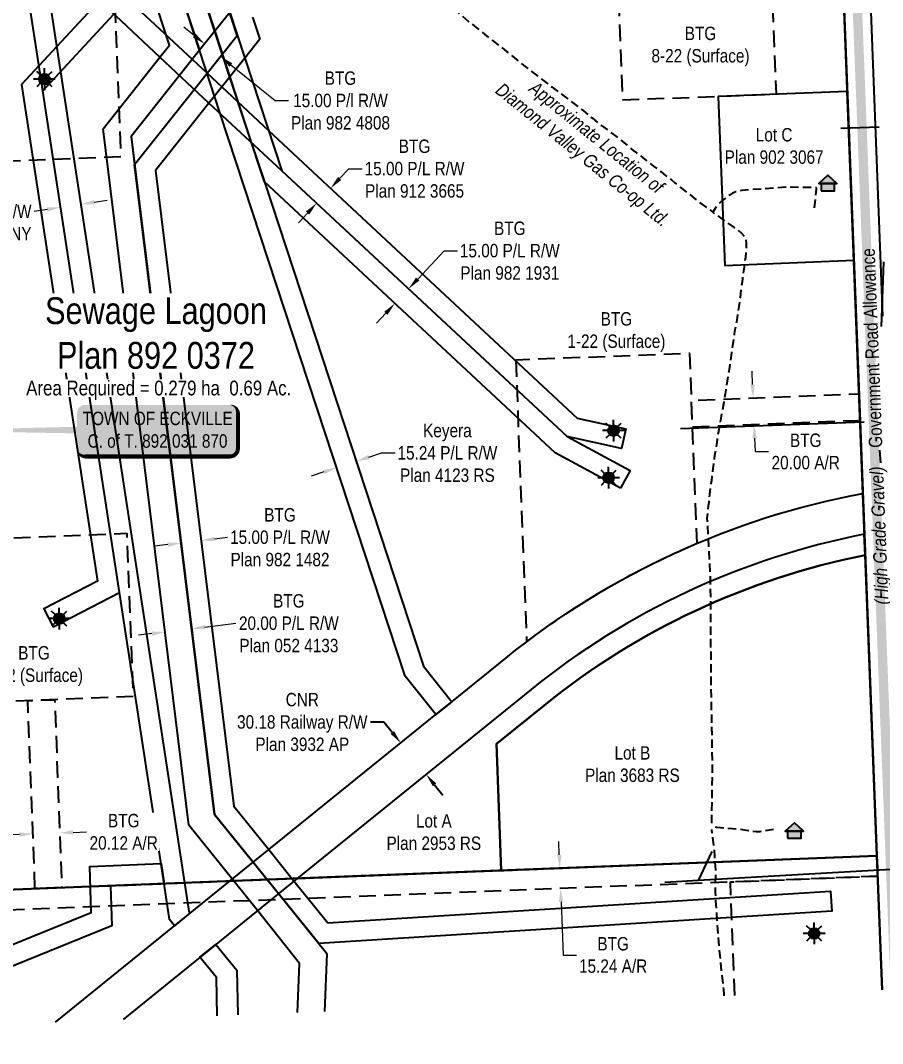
# Model space of a CAD drawing. Extents: x 675519 to 688669, y 5804595 to 5836613.
# Drawn here: x 680640 to 681284, y 5804622 to 5805385 of the extents above; entities that cross this region are included whole.
import ezdxf
from ezdxf.enums import TextEntityAlignment as Align

# ---------------------------------------------------------------- set-up
doc = ezdxf.new("R2010")
doc.units = 0
doc.header["$LTSCALE"] = 5
doc.header["$PDMODE"] = 3
doc.header["$PDSIZE"] = 10
doc.linetypes.add('foc-ACCESSROAD', pattern=[3.75, 2.5, -1.25])
doc.linetypes.add('UG_PIPE', pattern=[1.875, 1.25, -0.625])
doc.layers.get('Defpoints').update_dxf_attribs({"color": 9})
for name, color, linetype in [('AS-OWNER', 7, 'Continuous'), ('AS-PIPE-UG', 44, 'UG_PIPE'), ('AS-PIPE-UG-T', 44, 'Continuous'), ('AS-POWER', 104, 'foc-POWER'), ('AS-RESIDENCE', 14, 'Continuous'), ('AS-ROADS', 254, 'Continuous'), ('AS-TELUS', 224, 'foc-TEL'), ('C-SYMBOL', 7, 'Continuous'), ('F-AR', 190, 'foc-ACCESSROAD'), ('F-RW', 190, 'Continuous'), ('F-WS', 190, 'foc-ACCESSROAD'), ('F-WS-S', 8, 'Continuous'), ('L-AREAREQUIRED', 7, 'Continuous'), ('L-ROAD-T', 7, 'Continuous'), ('L-SEC', 7, 'Continuous'), ('L-TITLEDB', 4, 'Continuous'), ('L-TITLEDB-T', 4, 'Continuous')]:
    doc.layers.add(name, color=color, linetype=linetype)
for name, color, linetype, lineweight in [('F-AR-T', 190, 'Continuous', 9), ('F-RW-T', 190, 'Continuous', 9), ('T-TEXT', 48, 'Continuous', 18)]:
    doc.layers.add(name, color=color, linetype=linetype, lineweight=lineweight)
doc.styles.add('100L', font='ARIALN.TTF', dxfattribs={"height": 11})
doc.styles.add('175L', font='ARIALN.TTF', dxfattribs={"height": 20})
doc.styles.add('80', font='ARIALN.TTF', dxfattribs={"height": 10})
doc.styles.add('80CG', font='ARIALN.TTF', dxfattribs={"height": 10})
doc.styles.add('80L', font='ARIALN.TTF', dxfattribs={"height": 10})
doc.styles.add('80LS', font='ARIALNI.TTF', dxfattribs={"height": 10})
doc.styles.add('foc-LtypeFont', font='ARIALN.TTF', dxfattribs={"height": 7.35})
doc.linetypes.add('foc-POWER', pattern='A,6,-1,["P",foc-LtypeFont,S=0.2,R=0,X=-0.625,Y=-0.75],-1.24,4', length=12.24)
doc.linetypes.add('foc-TEL', pattern='A,2,-1,["T",foc-LtypeFont,S=0.2,R=0,X=-0.425,Y=-0.75],-1.24,8', length=12.24)
doc.linetypes.add('foc-TEL-NOLINE', pattern='A,0,-2,["T",foc-LtypeFont,S=0.2,R=0,X=-0.425,Y=-0.75],-10.24', length=12.24)
doc.dimstyles.new('Compass 5 000', dxfattribs={"dimscale": 5, "dimtxt": 9, "dimasz": 2, "dimexe": 0.2, "dimexo": 0.0625, "dimgap": 0.5, "dimtad": 0, "dimtih": 1, "dimtoh": 1, "dimzin": 0, "dimdsep": 46, "dimtxsty": '80CG', "dimcen": 0.1, "dimse1": 1, "dimse2": 1, "dimclrd": 256, "dimclrt": 256, "dimaunit": 1, "dimadec": 4, "dimazin": 0, "dimtfac": 0.06, "dimtofl": 0, "dimtmove": 0, "dimatfit": 1, "dimfxl": 0.2, "dimtolj": 1, "dimtzin": 0, "dimlwd": -1, "dimarcsym": 0})

# ---------------------------------------------------------------- blocks, each defined once
blk = doc.blocks.new('GAS')
h = blk.add_hatch(color=255)
h.dxf.hatch_style = 1
edge = h.paths.add_edge_path()
edge.add_arc((0, 0), 0.9, 0, 360)
for p, q in [((0, 0.81), (0, 1.62)), ((-0.81, 0), (-1.62, 0)), ((-0.57, 0.57), (-1.14, 1.14)), ((0.57, 0.57), (1.14, 1.14)), ((1.62, 0), (0.81, 0)), ((-0.57, -0.57), (-1.14, -1.14)), ((0, -0.81), (0, -1.62)), ((1.14, -1.14), (0.57, -0.57))]:
    blk.add_line(p, q)
blk.add_circle((0, 0), 0.8)
blk = doc.blocks.new('*D529')
at = {"layer": 'Defpoints', "color": 0, "transparency": 16777216}
for p in [(680885.69, 5805071.08), (680871.11, 5805066.29), (680890.69, 5805055.86)]:
    blk.add_point(p, dxfattribs=at)
at = {"layer": 'F-RW-T', "transparency": 16777216}
for p, q in [((680900.19, 5805058.98), (680909.69, 5805062.09)), ((680909.69, 5805062.09), (680919.69, 5805062.09)), ((680866.61, 5805047.95), (680857.11, 5805044.83))]:
    blk.add_line(p, q, dxfattribs=at)
for points in [[(680899.67, 5805060.56), (680900.71, 5805057.39), (680890.69, 5805055.86)], [(680866.09, 5805049.53), (680867.13, 5805046.37), (680876.11, 5805051.07)]]:
    blk.add_solid(points, dxfattribs=at)
at = {"layer": 'F-RW-T', "transparency": 16777216, "insert": (680958.78, 5805062.09), "char_height": 10, "attachment_point": 5, "style": '80CG'}
blk.add_mtext('\\A1;Keyera\\P15.24 P/L R/W\\PPlan 4123 RS', dxfattribs=at)
blk = doc.blocks.new('*D533')
at = {"layer": 'Defpoints', "color": 0, "transparency": 16777216}
for p in [(680767.91, 5804930.97), (680752.09, 5804895.75), (680771.94, 5804898.19)]:
    blk.add_point(p, dxfattribs=at)
at = {"layer": 'F-RW-T', "transparency": 16777216}
for p, q in [((680777.83, 5804932.19), (680800.9, 5804935.03)), ((680738.14, 5804927.31), (680728.21, 5804926.09))]:
    blk.add_line(p, q, dxfattribs=at)
for points in [[(680777.63, 5804933.84), (680778.03, 5804930.53), (680767.91, 5804930.97)], [(680737.93, 5804928.96), (680738.34, 5804925.65), (680748.06, 5804928.53)]]:
    blk.add_solid(points, dxfattribs=at)
at = {"layer": 'F-RW-T', "transparency": 16777216, "insert": (680840.44, 5804935.03), "char_height": 10, "attachment_point": 5, "style": '80CG'}
blk.add_mtext('\\A1;BTG\\P20.00 P/L R/W\\PPlan 052 4133', dxfattribs=at)
blk = doc.blocks.new('*D535')
at = {"layer": 'Defpoints', "color": 0, "transparency": 16777216}
for p in [(680774.9, 5804996.73), (680766.19, 5804945), (680781.04, 5804946.83)]:
    blk.add_point(p, dxfattribs=at)
at = {"layer": 'F-RW-T', "transparency": 16777216}
for p, q in [((680750.12, 5804993.68), (680740.19, 5804992.45)), ((680784.82, 5804997.95), (680794.75, 5804999.17))]:
    blk.add_line(p, q, dxfattribs=at)
for points in [[(680749.91, 5804995.33), (680750.32, 5804992.02), (680760.04, 5804994.9)], [(680784.62, 5804999.61), (680785.02, 5804996.3), (680774.9, 5804996.73)]]:
    blk.add_solid(points, dxfattribs=at)
at = {"layer": 'F-RW-T', "transparency": 16777216, "insert": (680833.83, 5804999.17), "char_height": 10, "attachment_point": 5, "style": '80CG'}
blk.add_mtext('\\A1;BTG\\P15.00 P/L R/W\\PPlan 982 1482', dxfattribs=at)
blk = doc.blocks.new('*D543')
at = {"layer": 'Defpoints', "color": 0, "transparency": 16777216}
for p in [(680929.79, 5805184.52), (680937.98, 5805176.9), (680927.79, 5805165.96)]:
    blk.add_point(p, dxfattribs=at)
at = {"layer": 'F-RW-T', "transparency": 16777216}
for p, q in [((680936.6, 5805191.84), (680956.26, 5805212.95)), ((680956.26, 5805212.95), (680966.26, 5805212.95)), ((680912.79, 5805166.27), (680905.98, 5805158.95))]:
    blk.add_line(p, q, dxfattribs=at)
for points in [[(680935.38, 5805192.98), (680937.82, 5805190.7), (680929.79, 5805184.52)], [(680911.57, 5805167.4), (680914.01, 5805165.13), (680919.61, 5805173.58)]]:
    blk.add_solid(points, dxfattribs=at)
at = {"layer": 'F-RW-T', "transparency": 16777216, "insert": (681005.35, 5805212.95), "char_height": 10, "attachment_point": 5, "style": '80CG'}
blk.add_mtext('\\A1;BTG\\P15.00 P/L R/W\\PPlan 982 1931', dxfattribs=at)
blk = doc.blocks.new('*D545')
at = {"layer": 'Defpoints', "color": 0, "transparency": 16777216}
for p in [(680867.6, 5805263.17), (680871.54, 5805259.5), (680857.25, 5805252.06)]:
    blk.add_point(p, dxfattribs=at)
at = {"layer": 'F-RW-T', "transparency": 16777216}
for p, q in [((680878.36, 5805266.82), (680885.17, 5805274.14)), ((680885.17, 5805274.14), (680895.17, 5805274.14)), ((680854.38, 5805241.07), (680847.57, 5805233.75))]:
    blk.add_line(p, q, dxfattribs=at)
for points in [[(680877.14, 5805267.95), (680879.58, 5805265.68), (680871.54, 5805259.5)], [(680853.16, 5805242.21), (680855.6, 5805239.94), (680861.2, 5805248.39)]]:
    blk.add_solid(points, dxfattribs=at)
at = {"layer": 'F-RW-T', "transparency": 16777216, "insert": (680934.26, 5805274.14), "char_height": 10, "attachment_point": 5, "style": '80CG'}
blk.add_mtext('\\A1;BTG\\P15.00 P/L R/W\\PPlan 912 3665', dxfattribs=at)
blk = doc.blocks.new('*D551')
at = {"layer": 'Defpoints', "color": 0, "transparency": 16777216}
for p in [(680674.93, 5805314.48), (680659.94, 5805312.19), (680670.18, 5805245.32)]:
    blk.add_point(p, dxfattribs=at)
at = {"layer": 'F-RW-T', "transparency": 16777216}
for p, q in [((680695.05, 5805249.13), (680704.94, 5805250.64)), ((680660.29, 5805243.8), (680650.41, 5805242.29))]:
    blk.add_line(p, q, dxfattribs=at)
for points in [[(680660.04, 5805245.45), (680660.54, 5805242.16), (680670.18, 5805245.32)], [(680694.8, 5805250.77), (680695.31, 5805247.48), (680685.17, 5805247.61)]]:
    blk.add_solid(points, dxfattribs=at)
at = {"layer": 'F-RW-T', "transparency": 16777216, "insert": (680613.05, 5805242.29), "char_height": 10, "attachment_point": 5, "style": '80CG'}
blk.add_mtext('\\A1;BTG\\P15.00 P/l R/W\\PPlan 6270 NY', dxfattribs=at)
blk = doc.blocks.new('*D552')
at = {"layer": 'Defpoints', "color": 0, "transparency": 16777216}
for p in [(680777.63, 5805367.24), (680771.87, 5805360.07), (680783.64, 5805350.61)]:
    blk.add_point(p, dxfattribs=at)
at = {"layer": 'F-RW-T', "transparency": 16777216}
for p, q in [((680769.83, 5805373.5), (680762.04, 5805379.77)), ((680797.2, 5805351.51), (680830.22, 5805324.97)), ((680830.22, 5805324.97), (680840.22, 5805324.97))]:
    blk.add_line(p, q, dxfattribs=at)
for points in [[(680770.88, 5805374.8), (680768.79, 5805372.2), (680777.63, 5805367.24)], [(680798.24, 5805352.81), (680796.15, 5805350.21), (680789.4, 5805357.78)]]:
    blk.add_solid(points, dxfattribs=at)
at = {"layer": 'F-RW-T', "transparency": 16777216, "insert": (680878.97, 5805324.97), "char_height": 10, "attachment_point": 5, "style": '80CG'}
blk.add_mtext('\\A1;BTG\\P15.00 P/l R/W\\PPlan 982 4808', dxfattribs=at)
blk = doc.blocks.new('*D556')
at = {"layer": 'Defpoints', "color": 0, "transparency": 16777216}
for p in [(680923.95, 5804845.79), (680902.96, 5804828.84), (680921.88, 5804805.4)]:
    blk.add_point(p, dxfattribs=at)
at = {"layer": 'L-TITLEDB-T', "transparency": 16777216}
for p, q in [((680911.39, 5804861.35), (680901.39, 5804861.35)), ((680917.67, 5804853.57), (680911.39, 5804861.35)), ((680949.16, 5804814.57), (680955.44, 5804806.79))]:
    blk.add_line(p, q, dxfattribs=at)
for points in [[(680918.97, 5804854.62), (680916.38, 5804852.52), (680923.95, 5804845.79)], [(680950.45, 5804815.62), (680947.86, 5804813.53), (680942.87, 5804822.35)]]:
    blk.add_solid(points, dxfattribs=at)
at = {"layer": 'L-TITLEDB-T', "transparency": 16777216, "insert": (680850.47, 5804861.35), "char_height": 10, "attachment_point": 5, "style": '80CG'}
blk.add_mtext('\\A1;CNR\\P30.18 Railway R/W\\PPlan 3932 AP', dxfattribs=at)
blk = doc.blocks.new('*D560')
at = {"layer": 'Defpoints', "color": 0, "transparency": 16777216}
for p in [(681186.94, 5805103.11), (681201.54, 5805103.67), (681202.31, 5805083.69)]:
    blk.add_point(p, dxfattribs=at)
at = {"layer": 'F-AR-T', "transparency": 16777216}
for p, q in [((681186.56, 5805113.1), (681186.18, 5805123.09)), ((681188.09, 5805073.13), (681188.48, 5805063.14)), ((681188.48, 5805063.14), (681198.48, 5805063.14))]:
    blk.add_line(p, q, dxfattribs=at)
for points in [[(681188.23, 5805113.16), (681184.89, 5805113.04), (681186.94, 5805103.11)], [(681189.76, 5805073.2), (681186.43, 5805073.07), (681187.71, 5805083.13)]]:
    blk.add_solid(points, dxfattribs=at)
at = {"layer": 'F-AR-T', "transparency": 16777216, "insert": (681226.21, 5805063.14), "char_height": 10, "attachment_point": 5, "style": '80CG'}
blk.add_mtext('\\A1;BTG\\P20.00 A/R', dxfattribs=at)
blk = doc.blocks.new('*D561')
at = {"layer": 'Defpoints', "color": 0, "transparency": 16777216}
for p in [(680647.14, 5804835.29), (680667.24, 5804836.08), (680669.47, 5804778.65)]:
    blk.add_point(p, dxfattribs=at)
at = {"layer": 'F-AR-T', "transparency": 16777216}
for p, q in [((680679.47, 5804779.04), (680689.46, 5804779.43)), ((680639.38, 5804777.48), (680629.39, 5804777.09))]:
    blk.add_line(p, q, dxfattribs=at)
for points in [[(680679.4, 5804780.71), (680679.53, 5804777.38), (680669.47, 5804778.65)], [(680639.32, 5804779.15), (680639.45, 5804775.81), (680649.37, 5804777.87)]]:
    blk.add_solid(points, dxfattribs=at)
at = {"layer": 'F-AR-T', "transparency": 16777216, "insert": (680717.19, 5804779.43), "char_height": 10, "attachment_point": 5, "style": '80CG', "bg_fill": 3, "box_fill_scale": 1.1, "bg_fill_color": 256, "bg_fill_true_color": 13158600, "bg_fill_transparency": 0}
blk.add_mtext('\\A1;BTG\\P20.12 A/R', dxfattribs=at)
blk = doc.blocks.new('*D562')
at = {"layer": 'Defpoints', "color": 0, "transparency": 16777216}
for p in [(680644.75, 5804699.72), (680650.39, 5804685.83), (680576.19, 5804671.93)]:
    blk.add_point(p, dxfattribs=at)
at = {"layer": 'F-RW-T', "transparency": 16777216}
for p, q in [((680568.68, 5804690.47), (680558.68, 5804690.47)), ((680572.44, 5804681.2), (680568.68, 5804690.47)), ((680585.58, 5804648.77), (680589.34, 5804639.5))]:
    blk.add_line(p, q, dxfattribs=at)
for points in [[(680573.98, 5804681.82), (680570.89, 5804680.57), (680576.19, 5804671.93)], [(680587.13, 5804649.39), (680584.04, 5804648.14), (680581.83, 5804658.03)]]:
    blk.add_solid(points, dxfattribs=at)
at = {"layer": 'F-RW-T', "transparency": 16777216, "insert": (680519.59, 5804690.47), "char_height": 10, "attachment_point": 5, "style": '80CG'}
blk.add_mtext('\\A1;BTG\\P15.00 P/L R/W\\PPlan 912 0719', dxfattribs=at)
blk = doc.blocks.new('*D563')
at = {"layer": 'Defpoints', "color": 0, "transparency": 16777216}
for p in [(681083.71, 5804753.91), (681043.27, 5804737.12), (681084.3, 5804738.72)]:
    blk.add_point(p, dxfattribs=at)
at = {"layer": 'F-AR-T', "transparency": 16777216}
for p, q in [((681042.29, 5804762.3), (681041.9, 5804772.29)), ((681043.66, 5804727.13), (681045.21, 5804687.56)), ((681045.21, 5804687.56), (681055.21, 5804687.56))]:
    blk.add_line(p, q, dxfattribs=at)
for points in [[(681043.96, 5804762.37), (681040.63, 5804762.24), (681042.68, 5804752.31)], [(681045.33, 5804727.19), (681042, 5804727.06), (681043.27, 5804737.12)]]:
    blk.add_solid(points, dxfattribs=at)
at = {"layer": 'F-AR-T', "transparency": 16777216, "insert": (681082.49, 5804687.56), "char_height": 10, "attachment_point": 5, "style": '80CG'}
blk.add_mtext('\\A1;BTG\\P15.24 A/R', dxfattribs=at)
blk = doc.blocks.new('res_occ')
for points in [[(0.1, 0.89), (-1.26, -0.37), (1.46, -0.37)], [(-0.9, -1.43), (1.1, -1.43), (1.1, -0.37), (-0.9, -0.37)]]:
    blk.add_hatch(color=14).paths.add_polyline_path(points)
at = {"color": 14}
for points in [[(0.1, 0.89), (-1.26, -0.37), (1.46, -0.37)], [(-0.9, -1.43), (1.1, -1.43), (1.1, -0.37), (-0.9, -0.37)]]:
    blk.add_lwpolyline(points, close=True, dxfattribs=at)
blk = doc.blocks.new('*U800')
h = blk.add_hatch(color=59)
edge = h.paths.add_edge_path()
edge.add_line((-54, -20), (54, -20))
edge.add_arc((54, -14), 6, 270, 360)
edge.add_line((60, -14), (60, 12.5))
edge.add_arc((54, 12.5), 6, 0, 90)
edge.add_line((54, 18.5), (-54, 18.5))
edge.add_arc((-54, 12.5), 6, 90, 180)
edge.add_line((-60, 12.5), (-60, -14))
edge.add_arc((-54, -14), 6, 180, 270)
at = {"color": 1, "flags": 128}
blk.add_lwpolyline([(-54, -20, 3, 3, 0), (54, -20, 3, 3, 0.414214), (60, -14, 3, 3, 0), (60, 12.5, 3, 0, 0.414214), (54, 18.5, 0, 0, 0), (-54, 18.5, 0, 0, 0.414214), (-60, 12.5, 0, 0, 0), (-60, -14, 0, 3, 0.414214)], format="xyseb", close=True, dxfattribs=at)
blk.add_lwpolyline([(-177.13, -0.75, 0, 7.5, 0), (0, 0, 0, 0, 0)], format="xyseb", dxfattribs=at)
at = {"color": 1, "style": '80'}
blk.add_attdef('ENTER_TEXT_001', (-35.99, -5), '', height=10, dxfattribs=at)

msp = doc.modelspace()

# ---------------------------------------------------------------- linework, layer by layer
at = {"layer": 'AS-PIPE-UG', "flags": 128}
for points in [[(680385.912, 5806333.729), (680384.961, 5806333.517), (680381.528, 5806333.186), (680374.108, 5806332.598), (680370.431, 5806332.36), (680367.638, 5806332.083), (680366.724, 5806330.638), (680366.64, 5806326.068), (680366.695, 5806322.802), (680366.771, 5806319.32), (680366.771, 5806317.36), (680367, 5806313.481), (680367.839, 5806309.914), (680369.487, 5806306.948), (680371.563, 5806304.625), (680373.989, 5806303.009), (680377.103, 5806302.557), (680386.939, 5806303.1), (680389.878, 5806303.387), (680392.002, 5806303.392), (680421.201, 5806303.936), (680425.667, 5806303.945), (680429.465, 5806303.703), (680430.176, 5806303.785), (680430.245, 5806303.741), (680433.488, 5806302.543), (680436.146, 5806300.604), (680438.428, 5806298.257), (680439.77, 5806295.062), (680444.248, 5806277.56), (680445.531, 5806272.981), (680446.808, 5806268.822), (680448.079, 5806264.483), (680449.113, 5806260.399), (680450.033, 5806255.925), (680456.172, 5806231.253), (680457.377, 5806226.745), (680458.775, 5806221.913), (680460.014, 5806217.569), (680461.091, 5806213.39), (680462.443, 5806208.543), (680463.747, 5806203.984), (680464.944, 5806199.425), (680465.965, 5806194.935), (680466.91, 5806190.628), (680468.071, 5806186.238), (680469.118, 5806181.977), (680470.37, 5806177.686), (680471.472, 5806173.218), (680472.906, 5806168.229), (680473.958, 5806164.125), (680475.077, 5806159.648), (680477.241, 5806151.225), (680478.342, 5806146.854), (680482.271, 5806131.461), (680483.63, 5806126.862), (680484.678, 5806122.537), (680485.559, 5806118.639), (680486.374, 5806114.923), (680487.163, 5806110.857), (680487.895, 5806106.55), (680487.974, 5806102.1), (680487.366, 5806097.662), (680486.704, 5806093.54), (680485.859, 5806089.595), (680485.091, 5806085.7), (680484.569, 5806081.654), (680484.44, 5806077.224), (680484.46, 5806073.354), (680484.643, 5806069.56), (680485.193, 5806066.982), (680489.411, 5806059.103), (680501.922, 5806045.134), (680505.927, 5806037.259), (680528.109, 5805956.14), (680528.407, 5805954.566), (680528.792, 5805950.552), (680529.793, 5805946.072), (680530.6, 5805941.676), (680531.908, 5805936.779), (680533.165, 5805931.982), (680534.295, 5805928.032), (680535.428, 5805924.09), (680536.456, 5805920.314), (680537.486, 5805916.287), (680538.555, 5805912.275), (680539.597, 5805908.279), (680540.855, 5805903.923), (680541.831, 5805899.847), (680542.197, 5805897.804), (680542.372, 5805897.243), (680543.587, 5805892.719), (680544.777, 5805888.281), (680545.953, 5805884.266), (680546.895, 5805880.83), (680548.11, 5805876.754), (680549.101, 5805872.855), (680550.229, 5805869.021), (680551.049, 5805865.188), (680552.16, 5805861.066), (680553.294, 5805857.117), (680554.385, 5805852.972), (680565.106, 5805812.175), (680566.277, 5805808.07), (680568.631, 5805796.787), (680569.428, 5805793.697), (680570.275, 5805790.036), (680570.735, 5805786.211), (680571.046, 5805781.313), (680571.447, 5805776.109), (680571.672, 5805770.987), (680571.659, 5805766.447), (680571.996, 5805748.29), (680572.01, 5805748.262), (680572.081, 5805745.849), (680572.957, 5805739.993), (680820.917, 5805507.073), (680900.19, 5805443.492), (680902.607, 5805441.296), (680904.715, 5805439.601), (680907.058, 5805437.649), (680913.803, 5805432.419), (680919.139, 5805428.226), (680921.995, 5805425.955), (680929.108, 5805420.355), (680932.116, 5805417.83), (680935.233, 5805415.254), (680938.559, 5805412.585), (680941.536, 5805410.205), (680947.856, 5805405.486), (680953.481, 5805401.13), (680956.483, 5805398.778), (680959.858, 5805396.014), (680963.073, 5805393.532), (680965.986, 5805391.285), (680968.159, 5805389.385), (680974.528, 5805383.947), (680980.301, 5805379.537), (680983.415, 5805376.973), (680986.419, 5805374.61), (680989.506, 5805372.055), (680992.556, 5805369.727), (680997.877, 5805365.583), (681001.167, 5805363.016), (681004.293, 5805360.449), (681007.343, 5805358.032), (681010.349, 5805355.597), (681012.964, 5805353.485), (681015.333, 5805351.582), (681015.932, 5805351.101), (681036.737, 5805335.09), (681038.187, 5805333.939), (681040.873, 5805331.979), (681043.481, 5805330.034), (681046.027, 5805328.184), (681060.273, 5805317.362), (681063.966, 5805314.245), (681066.724, 5805312.02), (681071.601, 5805308.018), (681073.701, 5805306.291), (681076.449, 5805304.348), (681079.335, 5805302.175), (681081.693, 5805300.49), (681084.414, 5805298.352), (681086.986, 5805296.331), (681089.266, 5805294.639), (681091.929, 5805292.553), (681094.816, 5805290.088), (681097.549, 5805287.82), (681099.936, 5805285.897), (681104.04, 5805282.771), (681106.829, 5805280.591), (681109.614, 5805278.489), (681112.57, 5805276.112), (681115.43, 5805274.018), (681118.03, 5805271.994), (681120.004, 5805270.347), (681120.107, 5805270.311), (681121.879, 5805268.909), (681123.401, 5805267.851), (681125.959, 5805265.773), (681128.368, 5805263.749), (681130.813, 5805261.688), (681132.633, 5805260.241), (681147.017, 5805249.012), (681153.737, 5805244.039), (681155.652, 5805242.654), (681156.877, 5805241.605), (681156.925, 5805241.57)], [(681232.716, 5805244.999), (681234.022, 5805256.277), (681234.153, 5805258.989), (681234.207, 5805259.749), (681230.892, 5805260.134), (681211.36, 5805260.306), (681178.522, 5805257.924), (681176.589, 5805257.496), (681174.081, 5805256.841), (681171.693, 5805255.892), (681169.234, 5805254.396), (681166.417, 5805252.217), (681163.03, 5805249.702), (681159.345, 5805245.668), (681156.877, 5805241.605), (681159.713, 5805239.535), (681172.75, 5805230.288), (681175.819, 5805228.28), (681178.394, 5805226.134), (681180.325, 5805223.91), (681181.504, 5805221.63), (681181.862, 5805218.596), (681181.888, 5805215.362), (681181.558, 5805211.808), (681181.189, 5805208.01), (681180.725, 5805204.288), (681180.213, 5805200.945), (681179.475, 5805195.481), (681178.943, 5805191.757), (681178.462, 5805188.217), (681177.976, 5805184.721), (681177.239, 5805178.104), (681176.683, 5805174.423), (681175.05, 5805162.906), (681174.528, 5805159.805), (681173.978, 5805157.15), (681173.414, 5805154.011), (681172.924, 5805151.034), (681172.437, 5805147.914), (681170.765, 5805136.868), (681169.377, 5805126.102), (681168.858, 5805122.942), (681168.26, 5805119.548), (681167.161, 5805112.727), (681166.544, 5805109.261), (681166.039, 5805106.174), (681165.586, 5805103.142), (681165.034, 5805099.879), (681162.544, 5805086.402), (681162.364, 5805085.401), (681161.937, 5805082.57), (681161.353, 5805079.663), (681160.832, 5805076.837), (681160.016, 5805071.768), (681159.557, 5805068.37), (681159.149, 5805065.608), (681158.644, 5805062.646), (681158.259, 5805060.168), (681157.958, 5805057.722), (681157.424, 5805053.801), (681156.997, 5805050.764), (681156.578, 5805047.612), (681156.172, 5805044.37), (681155.786, 5805041.459), (681155.504, 5805039.063), (681155.152, 5805036.509), (681154.676, 5805033.511), (681154.352, 5805030.808), (681154.043, 5805027.955), (681153.789, 5805025.106), (681153.408, 5805022.629), (681153.158, 5805020.043), (681152.855, 5805017.591), (681152.585, 5805015.106), (681152.593, 5805014.806), (681152.529, 5805013.453), (681154.95, 5804968.531), (681155.415, 5804891.476), (681156.385, 5804830.962), (681155.993, 5804793.919), (681155.848, 5804785.288), (681155.896, 5804783.402)], [(681202.27, 5804781.144), (681197.816, 5804780.408), (681194.982, 5804779.974), (681192.039, 5804779.552), (681189.259, 5804779.457), (681186.343, 5804779.775), (681183.574, 5804780.199), (681180.598, 5804780.733), (681177.348, 5804781.108), (681174.341, 5804781.365), (681171.674, 5804781.599), (681162.734, 5804782.474), (681159.976, 5804782.785), (681155.896, 5804783.403)], [(681165.453, 5804657.047), (681165.28, 5804658.691), (681164.99, 5804661.797), (681163.507, 5804675.207), (681162.808, 5804682.2), (681161.794, 5804692.301), (681160.909, 5804703.06), (681160.312, 5804710.55), (681160.276, 5804711.699), (681159.448, 5804725.008), (681159.23, 5804728.029), (681158.883, 5804734.295), (681159.076, 5804750.809), (681158.981, 5804753.942), (681158.601, 5804757.743), (681158.374, 5804761.618), (681158.146, 5804765.63), (681156.04, 5804781.201)]]:
    msp.add_lwpolyline(points, dxfattribs=at)
at = {"layer": 'AS-POWER', "flags": 128}
for points in [[(681280.955, 5805305.228), (681252.306, 5805304.187)], [(681282.712, 5805156.317), (681284.474, 5805204.694)], [(681132.742, 5805080.255), (681269.937, 5805085.236)], [(681281.394, 5805064.061), (681281.94, 5805054.716)], [(681146.124, 5804743.119), (681156.444, 5804764.868)], [(681303.27, 5804752.175), (681206.97, 5804746.682)], [(681146.124, 5804743.119), (681121.127, 5804741.613)], [(681206.97, 5804746.682), (681146.124, 5804743.119)]]:
    msp.add_lwpolyline(points, dxfattribs=at)
at = {"layer": 'AS-ROADS', "const_width": 6.999, "flags": 128}
msp.add_lwpolyline([(681293.108, 5804662.031), (681226.564, 5806381.33), (681166.044, 5807999.038), (681105.161, 5809615.259), (681038.819, 5811232.894), (680971.814, 5812847.338), (680902.866, 5814466.202), (680838.911, 5816087.562), (680808.232, 5816999.335)], dxfattribs=at)
at = {"layer": 'AS-TELUS', "linetype": 'foc-TEL-NOLINE', "flags": 128}
msp.add_lwpolyline([(681283.171, 5804661.643), (681279.384, 5804761.571), (681248.218, 5805565.321), (681216.792, 5806369.266), (681155.527, 5807997.976)], dxfattribs=at)
at = {"layer": 'F-AR', "flags": 128}
for points in [[(681266.68, 5805086.156), (681141.791, 5805081.363), (681141.024, 5805101.345), (681265.913, 5805106.138)], [(680650.963, 5804737.083), (680645.5, 5804877.26), (680665.602, 5804878.044), (680671.064, 5804737.867)]]:
    msp.add_lwpolyline(points, close=True, dxfattribs=at)
msp.add_lwpolyline([(680255.456, 5804621.526), (680251.537, 5804721.412), (680471.12, 5804730.075), (681279.384, 5804761.571), (681279.961, 5804746.344), (680471.721, 5804714.849), (680267.36, 5804706.787), (680270.682, 5804622.123)], dxfattribs=at)
at = {"layer": 'F-RW', "flags": 128}
for points in [[(681088.047, 5805035.737), (681039.324, 5805062.062), (680822.292, 5805264.242), (680796.423, 5805342.498), (680757.051, 5805462.298), (680719.365, 5805576.675), (680690.357, 5805665.221), (680675.729, 5805710.139), (680651.666, 5805782.718), (680667.557, 5805782.983), (680680.299, 5805744.123), (680692.459, 5805707.929), (680702.772, 5805676.571), (680731.454, 5805588.068), (680768.758, 5805474.937), (680796.444, 5805390.655), (680807.593, 5805356.586), (680835.261, 5805272.541), (681048.126, 5805074.332), (681095.157, 5805048.906)], [(681055.698, 5805088.026), (681091.882, 5805080.119), (681088.693, 5805065.398), (681048.126, 5805074.332), (680835.261, 5805272.541), (680780.83, 5805323.113), (680744.251, 5805357.386), (680698.988, 5805399.609), (680658.33, 5805437.537), (680578.214, 5805511.713), (680540.09, 5805638.286), (680535.193, 5805653.829), (680531.564, 5805666.077), (680545.019, 5805672.756), (680548.065, 5805663.102), (680552.902, 5805647.483), (680585.172, 5805539.686), (680591.013, 5805520.482), (680709.347, 5805410.793), (680768.376, 5805355.721), (680779.443, 5805345.368), (680790.345, 5805335.104), (680825.266, 5805302.589)], [(680722.796, 5805298.047), (680725.335, 5805277.186), (680801.973, 5805373.478), (680796.444, 5805390.655), (680773.78, 5805362.454)]]:
    msp.add_lwpolyline(points, close=True, dxfattribs=at)
for points in [[(680757.051, 5805462.298), (680785.092, 5805376.717), (680812.374, 5805293.707), (680822.292, 5805264.242), (680940.86, 5804903.015), (680962.064, 5804876.548), (680950.201, 5804866.979), (680927.24, 5804895.61), (680789.223, 5805315.307), (680773.78, 5805362.454), (680714.914, 5805542.076)], [(680813.331, 5805387.298), (680818.767, 5805370.75), (680807.593, 5805356.586), (680784.95, 5805328.307), (680780.83, 5805323.113), (680740.894, 5805272.811), (680799.309, 5804798.507), (680825.476, 5804766.287), (680842.86, 5804744.494), (680869.552, 5804711.54), (681244.718, 5804735.145), (681245.765, 5804720.224), (680862.748, 5804696.078), (680784.94, 5804792.433), (680725.335, 5805277.186), (680779.443, 5805345.368), (680801.973, 5805373.478), (680768.758, 5805474.937)], [(680745.249, 5805449.555), (680773.78, 5805362.454), (680758.912, 5805343.733), (680722.796, 5805298.047), (680784.94, 5804792.433), (680832.592, 5804733.349), (680868.869, 5804688.605), (680866.977, 5804645.396)], [(680729.697, 5805432.765), (680667.163, 5805365.25), (680640.983, 5805336.98), (680697.642, 5804966.486), (680657.667, 5804945.754), (680664.564, 5804932.435), (680714.146, 5804958.111), (680656.887, 5805332.121), (680709.904, 5805389.426)], [(680846.872, 5804644.611), (680848.51, 5804681.176), (680817.058, 5804720.77), (680765.785, 5804784.364), (680701.907, 5805303.969), (680744.251, 5805357.386), (680751.389, 5805366.385), (680729.697, 5805432.765)], [(680658.879, 5805419.397), (680670.055, 5805346.354), (680762.635, 5804741.286), (680765.808, 5804720.278), (680766.873, 5804718.961), (680755.032, 5804709.381), (680751.384, 5804713.984), (680747.313, 5804740.783), (680714.146, 5804958.111), (680656.887, 5805332.121), (680643.725, 5805418.051)], [(680472.781, 5804630.008), (680474.849, 5804630.848), (680692.945, 5804719.258), (680691.903, 5804753.634), (680745.117, 5804755.819), (680747.313, 5804740.783), (680707.336, 5804739.222), (680708.252, 5804709.284), (680516.952, 5804631.732)], [(680787.054, 5804642.276), (680786.4, 5804670.675), (680774.009, 5804685.945), (680785.883, 5804695.516), (680801.512, 5804676.218), (680802.279, 5804642.87)]]:
    msp.add_lwpolyline(points, dxfattribs=at)
at = {"layer": 'F-WS', "flags": 128}
for points in [[(681201.017, 5805414.706), (681199.077, 5805464.751), (681084.181, 5805460.296), (681089.411, 5805325.418), (681204.306, 5805329.873)], [(680588.471, 5805400.126), (680710.282, 5805404.793), (680714.949, 5805282.982), (680593.138, 5805278.314)], [(680597.593, 5804997.378), (680719.4, 5805002.141), (680724.163, 5804880.334), (680602.356, 5804875.571)]]:
    msp.add_lwpolyline(points, close=True, dxfattribs=at)
msp.add_lwpolyline([(681009.798, 5805131.329), (681017.862, 5804921.231, -0.061761), (681145.117, 5804994.716), (681139.682, 5805136.314)], format="xyb", close=True, dxfattribs=at)
msp.add_lwpolyline([(681173.379, 5804657.357), (681170.062, 5804742.062), (681279.961, 5804746.344)], dxfattribs=at)
at = {"layer": 'L-SEC', "flags": 128}
for points in [[(681283.9, 5805164.245), (681268.316, 5805566.119)], [(681248.218, 5805565.321), (681263.801, 5805163.445)], [(681263.801, 5805163.445), (681279.384, 5804761.571)], [(681279.384, 5804761.571), (680875.252, 5804745.823)], [(680875.252, 5804745.823), (681279.384, 5804761.571)], [(681279.384, 5804761.571), (681283.171, 5804661.643)], [(680875.252, 5804745.823), (680471.12, 5804730.075)], [(680471.12, 5804730.075), (680875.252, 5804745.823)]]:
    msp.add_lwpolyline(points, dxfattribs=at)
at = {"layer": 'L-TITLEDB', "flags": 128}
msp.add_lwpolyline([(681257.191, 5805331.79), (681160.993, 5805328.009), (681165.817, 5805202.035), (681262.08, 5805205.853)], close=True, dxfattribs=at)
msp.add_lwpolyline([(680666.373, 5804637.565), (680755.032, 5804709.381), (680798.235, 5804744.189), (680825.476, 5804766.287), (680950.201, 5804866.979), (680962.064, 5804876.548), (681002.338, 5804909.094, -0.1247503), (681268.791, 5805031.887), (681269.942, 5805001.389, 0.1227615), (681021.324, 5804885.647), (680846.575, 5804744.641), (680785.883, 5804695.516), (680716.758, 5804639.532)], format="xyb", dxfattribs=at)
for points in [[(680846.575, 5804744.641), (680998.926, 5804750.588), (680995.34, 5804845.058), (681030.88, 5804873.776, -0.1216331), (681270.507, 5804985.764), (681269.942, 5805001.389, 0.1227615), (681021.324, 5804885.647)], [(681270.507, 5804985.764, 0.1216331), (681030.88, 5804873.776), (680995.34, 5804845.058), (680998.926, 5804750.588), (681279.384, 5804761.571)]]:
    msp.add_lwpolyline(points, format="xyb", close=True, dxfattribs=at)

# ---------------------------------------------------------------- block references
at = {"layer": 'AS-RESIDENCE', "xscale": 4.999214999999947, "yscale": 4.999214999999947, "zscale": 4.999214999999947}
for p in [(681242.232, 5805264.877), (681217.228, 5804781.823)]:
    msp.add_blockref('res_occ', p, dxfattribs=at)
at = {"layer": 'F-WS-S', "color": 3, "xscale": 4.999214999999942, "yscale": 4.999214999999942, "zscale": 4.999214999999942}
for p in [(680658.006, 5805340.934), (681082.74, 5805078.725), (681079.123, 5805043.628), (681232.533, 5804703.643)]:
    msp.add_blockref('GAS', p, dxfattribs=at)
at = {"layer": 'F-WS-S', "color": 2, "xscale": 4.999214999999942, "yscale": 4.999214999999942, "zscale": 4.999214999999942}
msp.add_blockref('GAS', (680669.097, 5804938.48), dxfattribs=at)

# ---------------------------------------------------------------- texts
at = {"layer": 'AS-PIPE-UG-T', "insert": (681064.037, 5805289.921), "char_height": 10, "width": 160.13411, "attachment_point": 5, "rotation": 321.196777, "style": '80CG'}
msp.add_mtext('\\A1;{\\fArial Narrow|b0|i1|c0|p34;Approximate Location of\\PDiamond Valley Gas Co-op Ltd.}', dxfattribs=at)
at = {"layer": 'F-RW-T', "char_height": 9.99843, "width": 72.61247, "attachment_point": 5, "style": '80CG'}
for s, insert in [('\\A1;BTG\\P8-22 (Surface)', (681147.7, 5805365.234)), ('\\A1;BTG\\P1-22 (Surface)', (681084.903, 5805152.275)), ('\\A1;BTG\\P2-22 (Surface)', (680650.194, 5804903.134))]:
    msp.add_mtext(s, dxfattribs=dict(at, insert=insert))
at = {"layer": 'L-ROAD-T', "style": '80L'}
msp.add_text('Government Road Allowance', height=9.99843, rotation=92.22062, dxfattribs=at).set_placement((681275.569, 5805140.335), align=Align.MIDDLE_CENTER)
at = {"layer": 'L-TITLEDB-T', "char_height": 9.99843, "attachment_point": 5, "style": '80CG'}
for s, insert, width in [('\\A1;Lot C\\PPlan 902 3067', (681202.626, 5805291.069), 95.67069), ('\\A1;Lot B\\PPlan 3683 RS', (681096.859, 5804829.94), 70.18448), ('\\A1;Lot A\\PPlan 2953 RS', (680948.643, 5804779.213), 70.18448)]:
    msp.add_mtext(s, dxfattribs=dict(at, insert=insert, width=width))
at = {"layer": 'T-TEXT', "style": '80LS'}
msp.add_text('(High Grade Gravel)', height=9.99843, rotation=92.22062, dxfattribs=at).set_placement((681280.993, 5805000.462), align=Align.MIDDLE_CENTER)

# ---------------------------------------------------------------- dimensions: what is measured, and where the dimension line sits
at = {"layer": 'F-AR-T', "color": 3}
for base, p1, p2, angle, text, picture, middle in [((681186.944, 5805103.107), (681202.306, 5805083.685), (681201.539, 5805103.667), 92.19793, 'BTG\\P20.00 A/R', '*D560', (681226.213, 5805063.14)), ((681043.274, 5804737.121), (681083.711, 5804753.908), (681084.303, 5804738.72), 272.231542, 'BTG\\P15.24 A/R', '*D563', (681082.487, 5804687.556))]:
    dim = msp.add_linear_dim(base=base, p1=p1, p2=p2, angle=angle, text=text, dimstyle='Compass 5 000', dxfattribs=at)
    dim.commit()
    dim.dimension.update_dxf_attribs({"geometry": picture, "text_midpoint": middle, "dimtype": 161})
at = {"layer": 'F-RW-T'}
for base, p1, p2, angle, text, picture, middle in [((680777.626, 5805367.24), (680783.642, 5805350.607), (680771.866, 5805360.072), 141.212572, 'BTG\\P15.00 P/l R/W\\PPlan 982 4808', '*D552', (680878.967, 5805324.973)), ((680670.176, 5805245.317), (680674.931, 5805314.483), (680659.939, 5805312.188), 188.704106, 'BTG\\P15.00 P/l R/W\\PPlan 6270 NY', '*D551', (680613.046, 5805242.29)), ((680929.79, 5805184.521), (680927.793, 5805165.961), (680937.977, 5805176.897), 47.041899, 'BTG\\P15.00 P/L R/W\\PPlan 982 1931', '*D543', (681005.347, 5805212.95)), ((680774.896, 5804996.729), (680766.189, 5804944.996), (680781.042, 5804946.826), 7.021157, 'BTG\\P15.00 P/L R/W\\PPlan 982 1482', '*D535', (680833.832, 5804999.174)), ((680767.906, 5804930.968), (680752.091, 5804895.754), (680771.936, 5804898.194), 7.009876, 'BTG\\P20.00 P/L R/W\\PPlan 052 4133', '*D533', (680840.438, 5804935.025)), ((680576.194, 5804671.93), (680650.385, 5804685.825), (680644.752, 5804699.722), 112.066253, 'BTG\\P15.00 P/L R/W\\PPlan 912 0719', '*D562', (680519.594, 5804690.465))]:
    dim = msp.add_linear_dim(base=base, p1=p1, p2=p2, angle=angle, text=text, dimstyle='Compass 5 000', dxfattribs=at)
    dim.commit()
    dim.dimension.update_dxf_attribs({"geometry": picture, "text_midpoint": middle, "dimtype": 161})
for p1, p2, distance, text, picture, middle in [((680857.252, 5805252.064), (680867.597, 5805263.173), -5.391, 'BTG\\P15.00 P/L R/W\\PPlan 912 3665', '*D545', (680934.258, 5805274.137)), ((680871.11, 5805066.295), (680885.694, 5805071.082), -16.025, 'Keyera\\P15.24 P/L R/W\\PPlan 4123 RS', '*D529', (680958.78, 5805062.094))]:
    dim = msp.add_aligned_dim(p1=p1, p2=p2, distance=distance, text=text, dimstyle='Compass 5 000', dxfattribs=at)
    dim.commit()
    dim.dimension.update_dxf_attribs({"geometry": picture, "text_midpoint": middle})
at = {"layer": 'L-TITLEDB-T'}
dim = msp.add_linear_dim(base=(680923.954, 5804845.79), p1=(680921.877, 5804805.403), p2=(680902.957, 5804828.838), angle=128.914357, text='CNR\\P30.18 Railway R/W\\PPlan 3932 AP', dimstyle='Compass 5 000', dxfattribs=at)
dim.commit()
dim.dimension.update_dxf_attribs({"geometry": '*D556', "text_midpoint": (680850.47, 5804861.351), "dimtype": 161})

# ---------------------------------------------------------------- next in the draw order: texts
at = {"layer": 'C-SYMBOL', "color": 3, "insert": (680741.26, 5805178.233), "char_height": 19.99686, "width": 164.17149, "attachment_point": 2, "style": '175L', "bg_fill": 3, "box_fill_scale": 1.15, "bg_fill_color": 256, "bg_fill_true_color": 256, "bg_fill_transparency": 0}
msp.add_mtext('Sewage Lagoon\\PPlan 892 0372', dxfattribs=at)
at = {"layer": 'L-AREAREQUIRED', "color": 5, "insert": (680743.312, 5805116.013), "char_height": 10.99827, "width": 199.84661, "attachment_point": 2, "style": '100L', "bg_fill": 3, "box_fill_scale": 1.1, "bg_fill_color": 256, "bg_fill_transparency": 0}
msp.add_mtext('Area Required = 0.279 ha  0.69 Ac.', dxfattribs=at)

# ---------------------------------------------------------------- next in the draw order: dimensions: what is measured, and where the dimension line sits
at = {"layer": 'F-AR-T', "color": 3}
dim = msp.add_linear_dim(base=(680669.475, 5804778.653), p1=(680647.135, 5804835.294), p2=(680667.237, 5804836.077), angle=2.231569, text='BTG\\P20.12 A/R', dimstyle='Compass 5 000', override={"dimtfill": 1}, dxfattribs=at)
dim.commit()
dim.dimension.update_dxf_attribs({"geometry": '*D561', "text_midpoint": (680717.195, 5804779.432), "dimtype": 161})

# ---------------------------------------------------------------- next in the draw order: block references
at = {"layer": 'AS-OWNER', "color": 5}
ref = msp.add_blockref('*U800', (680742.41, 5805079.435), dxfattribs=dict(at, xscale=0.999843, yscale=0.999843, zscale=0.999843))
ref.add_attrib('ENTER_TEXT_001', 'TOWN OF ECKVILLE', (680686.566, 5805082.853), dxfattribs={"layer": '0', "color": 1, "height": 9.99843, "style": '80'})
ref.add_attrib('ENTER_TEXT_002', 'C. of T. 892 031 870', (680690.198, 5805066.012), dxfattribs={"layer": '0', "color": 1, "height": 9.99843, "style": '80'})

doc.saveas('drawing.dxf')
